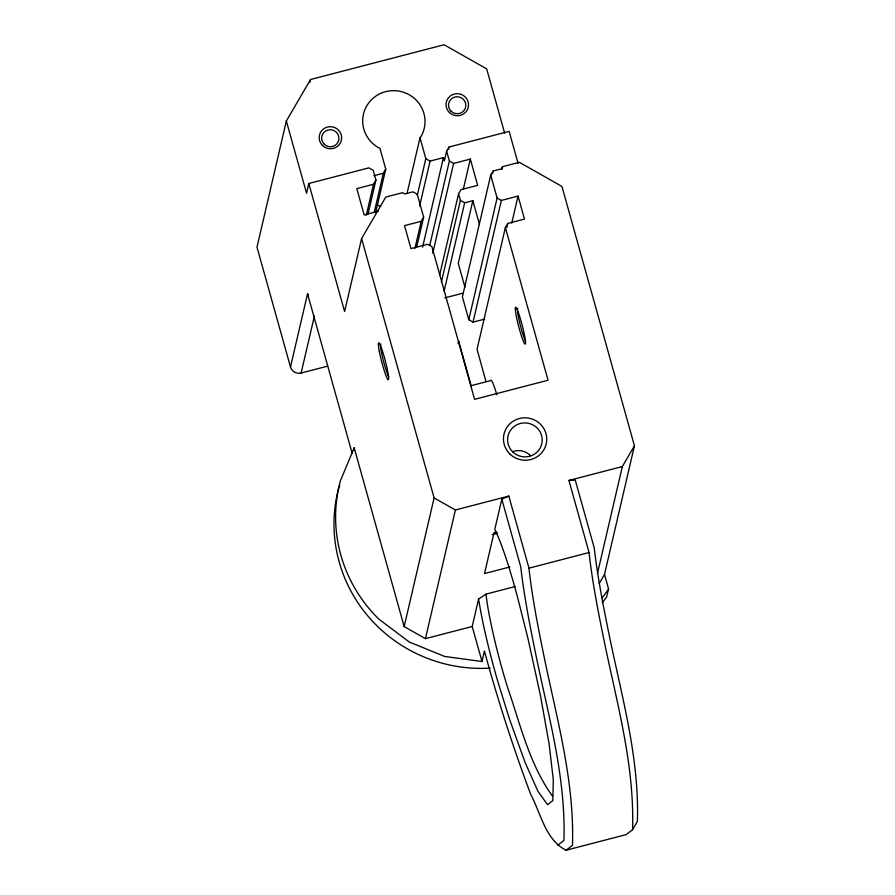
<?xml version="1.0" encoding="UTF-8"?>
<svg xmlns="http://www.w3.org/2000/svg" width="895" height="895" viewBox="0 0 895 895"><rect width="100%" height="100%" fill="white"/><g stroke="black" fill="none" stroke-linecap="round" stroke-linejoin="round"><path stroke-width="1.34" d="M515.386 586.471L486.007 594.123L478.568 599.102L472.202 626.489L425.449 638.65L404.171 626.578L354.174 447.768L340.324 481.018A145.941 142.808 13.1 0 0 378.977 619.228L409.317 642.039L444.569 656.427L481.991 661.506L484.419 651.057C497.665 699.566 513.126 747.448 530.757 794.525C540.916 813.454 545.279 839.611 566.032 850.25L626.131 834.61L632.552 829.743C634.812 762.697 615.201 697.171 602.335 631.937A216.758 21.122 75.4 0 1 589.067 552.528L568.918 480.447L622.338 466.552L634.443 445.788L561.926 186.44L519.357 162.297L502.61 166.66L501.323 168.864L493.134 170.99L490.717 175.14L462.391 296.838L468.79 319.728L473.041 322.133L484.609 319.135M504.635 133.086L486.679 68.893L444.11 44.75L310.554 79.498L286.344 121.015L256.988 247.177L290.495 367.006A8.67 8.48 13.1 0 0 301.134 373.036L327.682 366.133M309.927 82.217L310.554 79.498M368.013 214.095L375.922 180.119L373.17 170.274L368.908 167.857L308.809 183.497L306.549 193.242L286.344 121.015M290.495 367.006L307.544 293.761A8.67 8.48 13.1 0 0 308.417 295.809M301.134 373.036L314.391 316.069M366.223 215.527L373.506 184.269L375.922 180.119M416.734 246.886L423.648 217.138L417.26 194.26L412.998 191.843L404.808 193.969L402.549 192.694L385.801 197.045L361.591 238.562L344.609 311.527L308.809 183.497M374.166 212.674L383.34 173.261L385.756 169.11L379.928 148.246L378.451 147.641A31.202 30.531 13.1 0 1 366.771 105.856A31.202 30.531 13.1 0 1 409.272 94.792A31.202 30.531 13.1 0 1 420.952 136.577L419.99 137.819L407.024 193.533M375.643 212.596L385.756 169.11M353.626 450.084L354.174 447.768M417.294 195.378L425.83 158.683L419.99 137.819M419.643 205.94L430.081 161.1L443.439 157.621L444.356 160.91L446.627 151.154L449.044 147.004L509.143 131.375L518.093 163.382M414.944 248.329L421.232 221.289L423.648 217.138M422.608 247.154L443.439 157.621M448.484 149.443L449.044 147.004M429.768 245.264L449.379 161.01L446.627 151.154M432.766 253.117L453.631 163.427L470.334 159.075L477.673 185.343L460.981 189.684L458.553 193.835L439.579 275.38M441.414 281.947L460.399 200.402L458.553 193.835M463.375 188.979L470.334 159.075M444.099 291.155L464.65 202.818L472.84 200.681L479.519 224.578M472.84 200.681L458.262 263.343L464.941 287.228M492.507 173.697L493.134 170.99M458.039 343.568L458.632 341.029L471.273 386.237M501.983 169.356L502.61 166.66M468.79 319.728L497.105 198.019L490.717 175.14M473.041 322.133L501.368 200.435L518.06 196.094L524.481 219.074L507.789 223.414L505.373 227.565L477.046 349.274L485.851 381.057M404.171 626.578L434.109 497.922L361.591 238.562M506.85 227.475L507.789 223.414M511.772 223.135L518.06 196.094M425.449 638.65L455.387 509.993L508.819 496.087L528.967 568.168A216.758 21.122 75.4 0 0 542.236 647.566C555.09 712.812 574.713 778.337 572.453 845.383L566.032 850.25M508.819 496.087L501.815 499.22L494.79 529.392L497.855 536.094A81.367 7.932 75.4 0 1 518.205 599.74L528.106 639.108L540.457 695.639L549.094 743.868L553.323 779.858L552.797 800.689L547.55 804.661L538.018 791.448L524.973 762.137L509.49 719.099L498.582 684.071A81.367 7.932 75.4 0 1 480.548 610.435L478.568 599.102M597.446 573.55L622.338 466.552M599.124 583.685L604.505 574.456L634.443 445.788M604.505 574.456L608.6 589.123L606.486 597.278L602.301 602.659M339.776 485.414L338.713 487.976A145.941 142.808 13.1 0 0 490.203 668.106M608.6 589.123L602.245 597.849M632.552 829.743L637.374 821.375C639.567 755.637 620.257 691.41 607.66 627.44L605.971 619.094A223.694 21.793 75.4 0 1 595.231 556.22L594.224 547.885L575.272 480.112L568.918 480.447M557.674 845.227L563.917 840.494C566.11 774.746 546.8 710.518 534.203 646.559L532.514 638.213A223.694 21.793 75.4 0 1 521.774 575.34L520.767 567.005L501.815 499.22M373.987 175.688L383.34 173.261M373.506 184.269L356.803 188.621L364.153 214.878L378.272 211.209M421.232 221.289L404.54 225.629L410.962 248.609L427.653 244.268L431.916 246.684L474.596 399.338L548.053 380.23L505.373 227.565M444.781 297.901L463.476 293.034M470.703 385.79L490.717 380.576A20.798 2.025 75.4 0 1 496.837 394.829M496.703 531.943L494.04 532.637L484.508 573.572L509.881 566.971M492.239 534.583L497.575 533.196M528.967 568.168L589.067 552.528M449.379 161.01L453.631 163.427M497.105 198.019L501.368 200.435M425.83 158.683L430.081 161.1M460.399 200.402L464.65 202.818M434.109 497.922L455.387 509.993M552.539 796.158C529.392 764.33 520.465 724.659 507.733 687.931A74.419 7.25 75.4 0 1 486.007 594.123M472.202 626.489L481.991 661.506M307.544 293.761L352.171 453.385M525.622 341.185A17.329 1.689 75.4 0 1 519.547 322.166A17.329 1.689 75.4 0 1 517.836 308.473M388.732 376.806A17.329 1.689 75.4 0 1 382.657 357.787A17.329 1.689 75.4 0 1 380.934 344.094M376.784 204.888A31.202 30.531 13.1 0 1 380.61 206.353M513.864 451.158A17.329 16.96 13.1 0 1 530.612 455.6M521.282 321.831L519.939 317.289A19.063 1.857 75.4 0 0 515.263 308.26A19.063 1.857 75.4 0 0 519.492 329.494L520.834 334.036A19.063 1.857 75.4 0 0 525.51 343.065A19.063 1.857 75.4 0 0 521.282 321.831M379.29 351.22A19.063 1.857 75.4 0 0 388.139 379.715A19.063 1.857 75.4 0 0 383.049 352.91A19.063 1.857 75.4 0 0 379.29 351.22M512.734 451.863A17.329 16.96 13.1 0 0 541.643 444.345A17.329 16.96 13.1 0 0 520.308 423.48A17.329 16.96 13.1 0 0 512.734 451.863M509.893 453.989A21.67 21.2 13.1 0 0 546.039 444.58A21.67 21.2 13.1 0 0 519.357 418.513A21.67 21.2 13.1 0 0 509.893 453.989M324.214 144.229A8.67 8.48 13.1 0 0 338.679 140.47A8.67 8.48 13.1 0 0 328.006 130.043A8.67 8.48 13.1 0 0 324.214 144.229M449.391 112.49A11.266 11.02 13.1 0 0 468.186 107.601A11.266 11.02 13.1 0 0 454.313 94.042A11.266 11.02 13.1 0 0 449.391 112.49M322.513 145.505A11.266 11.02 13.1 0 0 341.308 140.616A11.266 11.02 13.1 0 0 327.436 127.056A11.266 11.02 13.1 0 0 322.513 145.505M451.091 111.215A8.67 8.48 13.1 0 0 465.557 107.456A8.67 8.48 13.1 0 0 454.884 97.029A8.67 8.48 13.1 0 0 451.091 111.215"/></g></svg>
